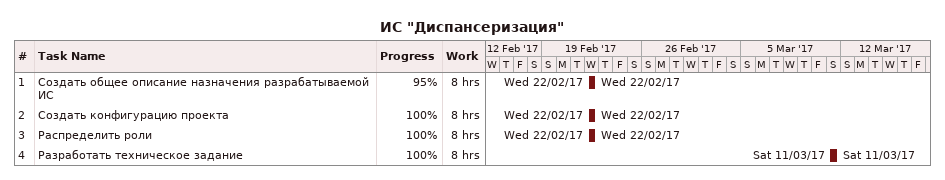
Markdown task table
ИС "Диспансеризация"

| ID | Task | Start | Finish | % complete | Work (h) |
|---|---|---|---|---|---|
| 1 | Создать общее описание назначения разрабатываемой ИС | 2017-02-22 | 2017-02-22 | 95 | 8 |
| 2 | Создать конфигурацию проекта | 2017-02-22 | 2017-02-22 | 100 | 8 |
| 3 | Распределить роли | 2017-02-22 | 2017-02-22 | 100 | 8 |
| 4 | Разработать техническое задание | 2017-03-11 | 2017-03-11 | 100 | 8 |
